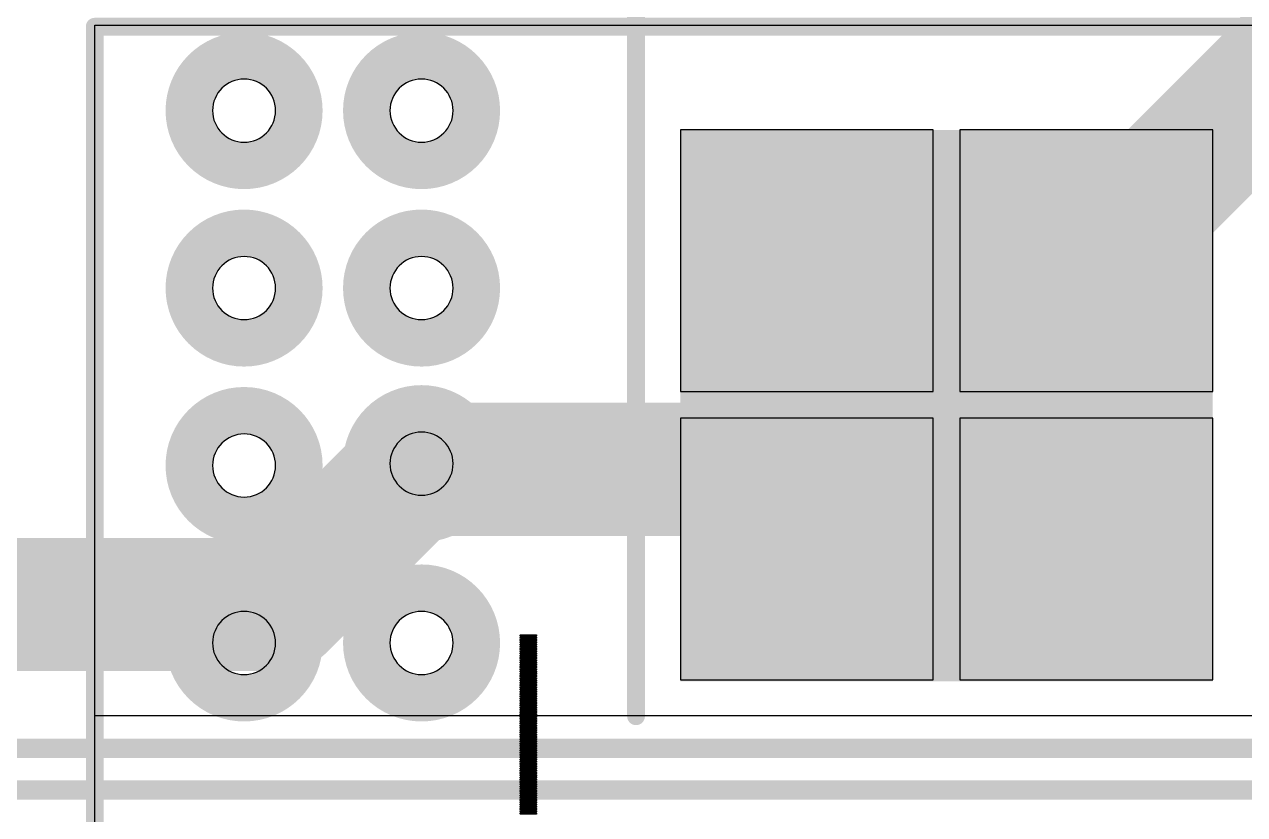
# Model space of a CAD drawing. Extents: x 0.11 to 5.41, y 1.37 to 6.94.
# Drawn here: x 3.446 to 3.987, y 6.302 to 6.652 of the extents above; entities that cross this region are included whole.
import ezdxf

# ---------------------------------------------------------------- set-up
doc = ezdxf.new("R2010")
doc.units = 0
doc.layers.get('0').update_dxf_attribs({"linetype": 'CONTINUOUS'})
for name, color, linetype in [('BOTTOMLAYER', 5, 'CONTINUOUS'), ('BOTTOMSOLDER', 6, 'CONTINUOUS'), ('DRILLDRAWING', 1, 'CONTINUOUS'), ('MECHANICAL1', 6, 'CONTINUOUS'), ('MULTILAYER', 9, 'CONTINUOUS'), ('TOPLAYER', 1, 'CONTINUOUS'), ('TOPOVERLAY', 2, 'CONTINUOUS'), ('TOPPASTE', 8, 'CONTINUOUS'), ('TOPSOLDER', 216, 'CONTINUOUS')]:
    doc.layers.add(name, color=color, linetype=linetype)

# ---------------------------------------------------------------- blocks, each defined once
blk = doc.blocks.new('TO_252_11')
at = {"layer": 'MECHANICAL1', "const_width": 0.00787}
for points in [[(0.37795, 0.57035), (0.37795, -0.16783)], [(0.37795, -0.16783), (-0.38189, -0.16783)]]:
    blk.add_lwpolyline(points, dxfattribs=at)
at = {"layer": 'MECHANICAL1', "const_width": 0.00394}
blk.add_lwpolyline([(0.37598, -0.16783, 1), (0.37992, -0.16783, 1)], format="xyb", close=True, dxfattribs=at)
blk.add_lwpolyline([(0.37598, -0.16783, 1), (0.37992, -0.16783, 1)], format="xyb", close=True, dxfattribs=at)
at = {"layer": 'TOPLAYER'}
for points, const_width in [([(-0.05413, 0.11287), (-0.05413, -0.11154)], 0.10827), ([(0.05413, 0.11287), (0.05413, -0.11154)], 0.10827), ([(-0.10827, 0.05677), (0.10827, 0.05677)], 0.1122), ([(-0.10827, -0.05543), (0.10827, -0.05543)], 0.1122)]:
    blk.add_lwpolyline(points, dxfattribs=dict(at, const_width=const_width))
at = {"layer": 'TOPLAYER', "const_width": 0.10827}
blk.add_lwpolyline([(-0.05413, 0.00067, 1), (0.05413, 0.00067, 1)], format="xyb", close=True, dxfattribs=at)
at = {"layer": 'TOPOVERLAY', "const_width": 0.00787}
blk.add_lwpolyline([(0.1378, 0.13817), (0.1378, -0.308)], dxfattribs=at)
at = {"layer": 'TOPOVERLAY', "const_width": 0.00394}
blk.add_lwpolyline([(0.13583, 0.13817, 1), (0.13976, 0.13817, 1)], format="xyb", close=True, dxfattribs=at)
at = {"layer": 'TOPPASTE'}
for points, const_width in [([(-0.05413, 0.11287), (-0.05413, -0.11154)], 0.10827), ([(0.05413, 0.11287), (0.05413, -0.11154)], 0.10827), ([(-0.10827, 0.05677), (0.10827, 0.05677)], 0.1122), ([(-0.10827, -0.05543), (0.10827, -0.05543)], 0.1122)]:
    blk.add_lwpolyline(points, dxfattribs=dict(at, const_width=const_width))
at = {"layer": 'TOPPASTE', "const_width": 0.10827}
blk.add_lwpolyline([(-0.05413, 0.00067, 1), (0.05413, 0.00067, 1)], format="xyb", close=True, dxfattribs=at)
at = {"layer": 'TOPSOLDER'}
for points, const_width in [([(-0.05906, 0.12272), (-0.05906, -0.12138)], 0.11811), ([(0.05906, 0.12272), (0.05906, -0.12138)], 0.11811), ([(-0.11811, 0.06169), (0.11811, 0.06169)], 0.12205), ([(-0.11811, -0.06035), (0.11811, -0.06035)], 0.12205)]:
    blk.add_lwpolyline(points, dxfattribs=dict(at, const_width=const_width))
at = {"layer": 'TOPSOLDER', "const_width": 0.11811}
blk.add_lwpolyline([(-0.05906, 0.00067, 1), (0.05906, 0.00067, 1)], format="xyb", close=True, dxfattribs=at)

msp = doc.modelspace()

# ---------------------------------------------------------------- linework, layer by layer
at = {"layer": 'BOTTOMLAYER'}
for p, q in [((3.47705, 5.9139), (3.47705, 6.65209)), ((3.47705, 6.65209), (4.23689, 6.65209))]:
    msp.add_line(p, q, dxfattribs=at)
at = {"layer": 'BOTTOMLAYER', "const_width": 0.011}
for points in [[(3.52381, 6.61417, 1), (3.56281, 6.61417, 1)], [(3.60255, 6.61417, 1), (3.64155, 6.61417, 1)], [(3.52381, 6.53543, 1), (3.56281, 6.53543, 1)], [(3.60255, 6.53543, 1), (3.64155, 6.53543, 1)], [(3.52381, 6.45669, 1), (3.56281, 6.45669, 1)], [(3.60255, 6.45752, 1), (3.64155, 6.45752, 1)], [(3.52381, 6.37795, 1), (3.56281, 6.37795, 1)], [(3.60255, 6.37795, 1), (3.64155, 6.37795, 1)]]:
    msp.add_lwpolyline(points, format="xyb", close=True, dxfattribs=at)
at = {"layer": 'BOTTOMSOLDER', "const_width": 0.02084}
for points in [[(3.51889, 6.61417, 1), (3.56773, 6.61417, 1)], [(3.59763, 6.61417, 1), (3.64647, 6.61417, 1)], [(3.51889, 6.53543, 1), (3.56773, 6.53543, 1)], [(3.59763, 6.53543, 1), (3.64647, 6.53543, 1)], [(3.51889, 6.45669, 1), (3.56773, 6.45669, 1)], [(3.59763, 6.45752, 1), (3.64647, 6.45752, 1)], [(3.51889, 6.37795, 1), (3.56773, 6.37795, 1)], [(3.59763, 6.37795, 1), (3.64647, 6.37795, 1)]]:
    msp.add_lwpolyline(points, format="xyb", close=True, dxfattribs=at)
at = {"layer": 'DRILLDRAWING'}
for points in [[(3.52931, 6.61417, 1), (3.55731, 6.61417, 1)], [(3.60805, 6.61417, 1), (3.63605, 6.61417, 1)], [(3.52931, 6.53543, 1), (3.55731, 6.53543, 1)], [(3.60805, 6.53543, 1), (3.63605, 6.53543, 1)], [(3.52931, 6.45669, 1), (3.55731, 6.45669, 1)], [(3.60805, 6.45752, 1), (3.63605, 6.45752, 1)], [(3.52931, 6.37795, 1), (3.55731, 6.37795, 1)], [(3.60805, 6.37795, 1), (3.63605, 6.37795, 1)]]:
    msp.add_lwpolyline(points, format="xyb", close=True, dxfattribs=at)
at = {"layer": 'MULTILAYER', "const_width": 0.011}
for points in [[(3.52381, 6.61417, 1), (3.56281, 6.61417, 1)], [(3.60255, 6.61417, 1), (3.64155, 6.61417, 1)], [(3.52381, 6.53543, 1), (3.56281, 6.53543, 1)], [(3.60255, 6.53543, 1), (3.64155, 6.53543, 1)], [(3.52381, 6.45669, 1), (3.56281, 6.45669, 1)], [(3.60255, 6.45752, 1), (3.64155, 6.45752, 1)], [(3.52381, 6.37795, 1), (3.56281, 6.37795, 1)], [(3.60255, 6.37795, 1), (3.64155, 6.37795, 1)]]:
    msp.add_lwpolyline(points, format="xyb", close=True, dxfattribs=at)
at = {"layer": 'TOPLAYER'}
for p, q in [((3.47705, 6.34567), (3.47705, 6.65209)), ((3.47705, 6.65209), (4.23689, 6.65209)), ((3.84909, 6.60563), (3.73689, 6.60563)), ((3.73689, 6.60563), (3.73689, 6.48949)), ((3.84909, 6.48949), (3.84909, 6.60563)), ((3.97311, 6.60563), (3.86091, 6.60563)), ((3.86091, 6.60563), (3.86091, 6.48949)), ((3.97311, 6.48949), (3.97311, 6.60563)), ((3.73689, 6.48949), (3.84909, 6.48949)), ((3.86091, 6.48949), (3.97311, 6.48949)), ((3.84909, 6.47768), (3.73689, 6.47768)), ((3.73689, 6.47768), (3.73689, 6.36154)), ((3.84909, 6.36154), (3.84909, 6.47768)), ((3.97311, 6.47768), (3.86091, 6.47768)), ((3.86091, 6.47768), (3.86091, 6.36154)), ((3.97311, 6.36154), (3.97311, 6.47768)), ((3.73689, 6.36154), (3.84909, 6.36154)), ((3.86091, 6.36154), (3.97311, 6.36154)), ((4.23689, 6.34567), (3.47705, 6.34567))]:
    msp.add_line(p, q, dxfattribs=at)
for points, const_width in [([(3.855, 6.48358), (4.10642, 6.735)], 0.05906), ([(3.82642, 6.455), (3.855, 6.48358)], 0.05906), ([(3.855, 6.47087), (3.855, 6.48358)], 0.05906), ([(3.84374, 6.45961), (3.855, 6.47087)], 0.05906), ([(3.55953, 6.395), (3.61953, 6.455)], 0.05906), ([(3.61953, 6.455), (3.82642, 6.455)], 0.05906), ([(3.09, 6.395), (3.55953, 6.395)], 0.05906), ([(3.16677, 6.33121), (4.79219, 6.33121)], 0.00866), ([(3.17443, 6.31271), (4.78453, 6.31271)], 0.00866)]:
    msp.add_lwpolyline(points, dxfattribs=dict(at, const_width=const_width))
for points, const_width in [([(3.52381, 6.61417, 1), (3.56281, 6.61417, 1)], 0.011), ([(3.60255, 6.61417, 1), (3.64155, 6.61417, 1)], 0.011), ([(3.52381, 6.53543, 1), (3.56281, 6.53543, 1)], 0.011), ([(3.60255, 6.53543, 1), (3.64155, 6.53543, 1)], 0.011), ([(3.84024, 6.48358, 1), (3.86976, 6.48358, 1)], 0.02953), ([(3.84024, 6.48358, 1), (3.86976, 6.48358, 1)], 0.02953), ([(3.84024, 6.48358, 1), (3.86976, 6.48358, 1)], 0.02953), ([(3.84024, 6.47087, 1), (3.86976, 6.47087, 1)], 0.02953), ([(3.84024, 6.47087, 1), (3.86976, 6.47087, 1)], 0.02953), ([(3.82898, 6.45961, 1), (3.8585, 6.45961, 1)], 0.02953), ([(3.52381, 6.45669, 1), (3.56281, 6.45669, 1)], 0.011), ([(3.60476, 6.455, 1), (3.63429, 6.455, 1)], 0.02953), ([(3.60476, 6.455, 1), (3.63429, 6.455, 1)], 0.02953), ([(3.60255, 6.45752, 1), (3.64155, 6.45752, 1)], 0.011), ([(3.81165, 6.455, 1), (3.84118, 6.455, 1)], 0.02953), ([(3.81165, 6.455, 1), (3.84118, 6.455, 1)], 0.02953), ([(3.54476, 6.395, 1), (3.57429, 6.395, 1)], 0.02953), ([(3.54476, 6.395, 1), (3.57429, 6.395, 1)], 0.02953), ([(3.52381, 6.37795, 1), (3.56281, 6.37795, 1)], 0.011), ([(3.60255, 6.37795, 1), (3.64155, 6.37795, 1)], 0.011)]:
    msp.add_lwpolyline(points, format="xyb", close=True, dxfattribs=dict(at, const_width=const_width))
msp.add_solid([(3.73689, 6.36154), (3.97311, 6.36154), (3.73689, 6.60563), (3.97311, 6.60563)], dxfattribs=at)
at = {"layer": 'TOPOVERLAY', "const_width": 0.001}
for points in [[(3.66594, 6.38127), (3.67294, 6.38127)], [(3.66594, 6.38027), (3.67294, 6.38027)], [(3.66594, 6.37927), (3.67294, 6.37927)], [(3.66594, 6.37827), (3.67294, 6.37827)], [(3.66594, 6.37727), (3.67294, 6.37727)], [(3.66594, 6.37627), (3.67294, 6.37627)], [(3.66594, 6.37527), (3.67294, 6.37527)], [(3.66594, 6.37427), (3.67294, 6.37427)], [(3.66594, 6.37327), (3.67294, 6.37327)], [(3.66594, 6.37227), (3.67294, 6.37227)], [(3.66594, 6.37127), (3.67294, 6.37127)], [(3.66594, 6.37027), (3.67294, 6.37027)], [(3.66594, 6.36927), (3.67294, 6.36927)], [(3.66594, 6.36827), (3.67294, 6.36827)], [(3.66594, 6.36727), (3.67294, 6.36727)], [(3.66594, 6.36627), (3.67294, 6.36627)], [(3.66594, 6.36527), (3.67294, 6.36527)], [(3.66594, 6.36427), (3.67294, 6.36427)], [(3.66594, 6.36327), (3.67294, 6.36327)], [(3.66594, 6.36227), (3.67294, 6.36227)], [(3.66594, 6.36127), (3.67294, 6.36127)], [(3.66594, 6.36027), (3.67294, 6.36027)], [(3.66594, 6.35927), (3.67294, 6.35927)], [(3.66594, 6.35827), (3.67294, 6.35827)], [(3.66594, 6.35727), (3.67294, 6.35727)], [(3.66594, 6.35627), (3.67294, 6.35627)], [(3.66594, 6.35527), (3.67294, 6.35527)], [(3.66594, 6.35427), (3.67294, 6.35427)], [(3.66594, 6.35327), (3.67294, 6.35327)], [(3.66594, 6.35227), (3.67294, 6.35227)], [(3.66594, 6.35127), (3.67294, 6.35127)], [(3.66594, 6.35027), (3.67294, 6.35027)], [(3.66594, 6.34927), (3.67294, 6.34927)], [(3.66594, 6.34827), (3.67294, 6.34827)], [(3.66594, 6.34727), (3.67294, 6.34727)], [(3.66594, 6.34627), (3.67294, 6.34627)], [(3.66594, 6.34527), (3.67294, 6.34527)], [(3.66594, 6.34427), (3.67294, 6.34427)], [(3.66594, 6.34327), (3.67294, 6.34327)], [(3.66594, 6.34227), (3.67294, 6.34227)], [(3.66594, 6.34127), (3.67294, 6.34127)], [(3.66594, 6.34027), (3.67294, 6.34027)], [(3.66594, 6.33927), (3.67294, 6.33927)], [(3.66594, 6.33827), (3.67294, 6.33827)], [(3.66594, 6.33727), (3.67294, 6.33727)], [(3.66594, 6.33627), (3.67294, 6.33627)], [(3.66594, 6.33527), (3.67294, 6.33527)], [(3.66594, 6.33427), (3.67294, 6.33427)], [(3.66594, 6.33327), (3.67294, 6.33327)], [(3.66594, 6.33227), (3.67294, 6.33227)], [(3.66594, 6.33127), (3.67294, 6.33127)], [(3.66594, 6.33027), (3.67294, 6.33027)], [(3.66594, 6.32927), (3.67294, 6.32927)], [(3.66594, 6.32827), (3.67294, 6.32827)], [(3.66594, 6.32727), (3.67294, 6.32727)], [(3.66594, 6.32627), (3.67294, 6.32627)], [(3.66594, 6.32527), (3.67294, 6.32527)], [(3.66594, 6.32427), (3.67294, 6.32427)], [(3.66594, 6.32327), (3.67294, 6.32327)], [(3.66594, 6.32227), (3.67294, 6.32227)], [(3.66594, 6.32127), (3.67294, 6.32127)], [(3.66594, 6.32027), (3.67294, 6.32027)], [(3.66594, 6.31927), (3.67294, 6.31927)], [(3.66594, 6.31827), (3.67294, 6.31827)], [(3.66594, 6.31727), (3.67294, 6.31727)], [(3.66594, 6.31627), (3.67294, 6.31627)], [(3.66594, 6.31527), (3.67294, 6.31527)], [(3.66594, 6.31427), (3.67294, 6.31427)], [(3.66594, 6.31327), (3.67294, 6.31327)], [(3.66594, 6.31227), (3.67294, 6.31227)], [(3.66594, 6.31127), (3.67294, 6.31127)], [(3.66594, 6.31027), (3.67294, 6.31027)], [(3.66594, 6.30927), (3.67294, 6.30927)], [(3.66594, 6.30827), (3.67294, 6.30827)], [(3.66594, 6.30727), (3.67294, 6.30727)], [(3.66594, 6.30627), (3.67294, 6.30627)], [(3.66594, 6.30527), (3.67294, 6.30527)], [(3.66594, 6.30427), (3.67294, 6.30427)], [(3.66594, 6.30327), (3.67294, 6.30327)], [(3.66594, 6.30227), (3.67294, 6.30227)]]:
    msp.add_lwpolyline(points, dxfattribs=at)
at = {"layer": 'TOPOVERLAY', "const_width": 0.0005}
for points in [[(3.66569, 6.38127, 1), (3.66619, 6.38127, 1)], [(3.66569, 6.38027, 1), (3.66619, 6.38027, 1)], [(3.66569, 6.37927, 1), (3.66619, 6.37927, 1)], [(3.66569, 6.37827, 1), (3.66619, 6.37827, 1)], [(3.66569, 6.37727, 1), (3.66619, 6.37727, 1)], [(3.67269, 6.38127, 1), (3.67319, 6.38127, 1)], [(3.67269, 6.38027, 1), (3.67319, 6.38027, 1)], [(3.67269, 6.37927, 1), (3.67319, 6.37927, 1)], [(3.67269, 6.37827, 1), (3.67319, 6.37827, 1)], [(3.67269, 6.37727, 1), (3.67319, 6.37727, 1)], [(3.66569, 6.37627, 1), (3.66619, 6.37627, 1)], [(3.66569, 6.37527, 1), (3.66619, 6.37527, 1)], [(3.66569, 6.37427, 1), (3.66619, 6.37427, 1)], [(3.66569, 6.37327, 1), (3.66619, 6.37327, 1)], [(3.66569, 6.37227, 1), (3.66619, 6.37227, 1)], [(3.67269, 6.37627, 1), (3.67319, 6.37627, 1)], [(3.67269, 6.37527, 1), (3.67319, 6.37527, 1)], [(3.67269, 6.37427, 1), (3.67319, 6.37427, 1)], [(3.67269, 6.37327, 1), (3.67319, 6.37327, 1)], [(3.67269, 6.37227, 1), (3.67319, 6.37227, 1)], [(3.66569, 6.37127, 1), (3.66619, 6.37127, 1)], [(3.66569, 6.37027, 1), (3.66619, 6.37027, 1)], [(3.66569, 6.36927, 1), (3.66619, 6.36927, 1)], [(3.66569, 6.36827, 1), (3.66619, 6.36827, 1)], [(3.66569, 6.36727, 1), (3.66619, 6.36727, 1)], [(3.66569, 6.36627, 1), (3.66619, 6.36627, 1)], [(3.67269, 6.37127, 1), (3.67319, 6.37127, 1)], [(3.67269, 6.37027, 1), (3.67319, 6.37027, 1)], [(3.67269, 6.36927, 1), (3.67319, 6.36927, 1)], [(3.67269, 6.36827, 1), (3.67319, 6.36827, 1)], [(3.67269, 6.36727, 1), (3.67319, 6.36727, 1)], [(3.67269, 6.36627, 1), (3.67319, 6.36627, 1)], [(3.66569, 6.36527, 1), (3.66619, 6.36527, 1)], [(3.66569, 6.36427, 1), (3.66619, 6.36427, 1)], [(3.66569, 6.36327, 1), (3.66619, 6.36327, 1)], [(3.66569, 6.36227, 1), (3.66619, 6.36227, 1)], [(3.66569, 6.36127, 1), (3.66619, 6.36127, 1)], [(3.67269, 6.36527, 1), (3.67319, 6.36527, 1)], [(3.67269, 6.36427, 1), (3.67319, 6.36427, 1)], [(3.67269, 6.36327, 1), (3.67319, 6.36327, 1)], [(3.67269, 6.36227, 1), (3.67319, 6.36227, 1)], [(3.67269, 6.36127, 1), (3.67319, 6.36127, 1)], [(3.66569, 6.36027, 1), (3.66619, 6.36027, 1)], [(3.66569, 6.35927, 1), (3.66619, 6.35927, 1)], [(3.66569, 6.35827, 1), (3.66619, 6.35827, 1)], [(3.66569, 6.35727, 1), (3.66619, 6.35727, 1)], [(3.66569, 6.35627, 1), (3.66619, 6.35627, 1)], [(3.66569, 6.35527, 1), (3.66619, 6.35527, 1)], [(3.67269, 6.36027, 1), (3.67319, 6.36027, 1)], [(3.67269, 6.35927, 1), (3.67319, 6.35927, 1)], [(3.67269, 6.35827, 1), (3.67319, 6.35827, 1)], [(3.67269, 6.35727, 1), (3.67319, 6.35727, 1)], [(3.67269, 6.35627, 1), (3.67319, 6.35627, 1)], [(3.67269, 6.35527, 1), (3.67319, 6.35527, 1)], [(3.66569, 6.35427, 1), (3.66619, 6.35427, 1)], [(3.66569, 6.35327, 1), (3.66619, 6.35327, 1)], [(3.66569, 6.35227, 1), (3.66619, 6.35227, 1)], [(3.66569, 6.35127, 1), (3.66619, 6.35127, 1)], [(3.66569, 6.35027, 1), (3.66619, 6.35027, 1)], [(3.67269, 6.35427, 1), (3.67319, 6.35427, 1)], [(3.67269, 6.35327, 1), (3.67319, 6.35327, 1)], [(3.67269, 6.35227, 1), (3.67319, 6.35227, 1)], [(3.67269, 6.35127, 1), (3.67319, 6.35127, 1)], [(3.67269, 6.35027, 1), (3.67319, 6.35027, 1)], [(3.66569, 6.34927, 1), (3.66619, 6.34927, 1)], [(3.66569, 6.34827, 1), (3.66619, 6.34827, 1)], [(3.66569, 6.34727, 1), (3.66619, 6.34727, 1)], [(3.66569, 6.34627, 1), (3.66619, 6.34627, 1)], [(3.66569, 6.34527, 1), (3.66619, 6.34527, 1)], [(3.67269, 6.34927, 1), (3.67319, 6.34927, 1)], [(3.67269, 6.34827, 1), (3.67319, 6.34827, 1)], [(3.67269, 6.34727, 1), (3.67319, 6.34727, 1)], [(3.67269, 6.34627, 1), (3.67319, 6.34627, 1)], [(3.67269, 6.34527, 1), (3.67319, 6.34527, 1)], [(3.66569, 6.34427, 1), (3.66619, 6.34427, 1)], [(3.66569, 6.34327, 1), (3.66619, 6.34327, 1)], [(3.66569, 6.34227, 1), (3.66619, 6.34227, 1)], [(3.66569, 6.34127, 1), (3.66619, 6.34127, 1)], [(3.66569, 6.34027, 1), (3.66619, 6.34027, 1)], [(3.66569, 6.33927, 1), (3.66619, 6.33927, 1)], [(3.67269, 6.34427, 1), (3.67319, 6.34427, 1)], [(3.67269, 6.34327, 1), (3.67319, 6.34327, 1)], [(3.67269, 6.34227, 1), (3.67319, 6.34227, 1)], [(3.67269, 6.34127, 1), (3.67319, 6.34127, 1)], [(3.67269, 6.34027, 1), (3.67319, 6.34027, 1)], [(3.67269, 6.33927, 1), (3.67319, 6.33927, 1)], [(3.66569, 6.33827, 1), (3.66619, 6.33827, 1)], [(3.66569, 6.33727, 1), (3.66619, 6.33727, 1)], [(3.66569, 6.33627, 1), (3.66619, 6.33627, 1)], [(3.66569, 6.33527, 1), (3.66619, 6.33527, 1)], [(3.66569, 6.33427, 1), (3.66619, 6.33427, 1)], [(3.67269, 6.33827, 1), (3.67319, 6.33827, 1)], [(3.67269, 6.33727, 1), (3.67319, 6.33727, 1)], [(3.67269, 6.33627, 1), (3.67319, 6.33627, 1)], [(3.67269, 6.33527, 1), (3.67319, 6.33527, 1)], [(3.67269, 6.33427, 1), (3.67319, 6.33427, 1)], [(3.66569, 6.33327, 1), (3.66619, 6.33327, 1)], [(3.66569, 6.33227, 1), (3.66619, 6.33227, 1)], [(3.66569, 6.33127, 1), (3.66619, 6.33127, 1)], [(3.66569, 6.33027, 1), (3.66619, 6.33027, 1)], [(3.66569, 6.32927, 1), (3.66619, 6.32927, 1)], [(3.66569, 6.32827, 1), (3.66619, 6.32827, 1)], [(3.67269, 6.33327, 1), (3.67319, 6.33327, 1)], [(3.67269, 6.33227, 1), (3.67319, 6.33227, 1)], [(3.67269, 6.33127, 1), (3.67319, 6.33127, 1)], [(3.67269, 6.33027, 1), (3.67319, 6.33027, 1)], [(3.67269, 6.32927, 1), (3.67319, 6.32927, 1)], [(3.67269, 6.32827, 1), (3.67319, 6.32827, 1)], [(3.66569, 6.32727, 1), (3.66619, 6.32727, 1)], [(3.66569, 6.32627, 1), (3.66619, 6.32627, 1)], [(3.66569, 6.32527, 1), (3.66619, 6.32527, 1)], [(3.66569, 6.32427, 1), (3.66619, 6.32427, 1)], [(3.66569, 6.32327, 1), (3.66619, 6.32327, 1)], [(3.67269, 6.32727, 1), (3.67319, 6.32727, 1)], [(3.67269, 6.32627, 1), (3.67319, 6.32627, 1)], [(3.67269, 6.32527, 1), (3.67319, 6.32527, 1)], [(3.67269, 6.32427, 1), (3.67319, 6.32427, 1)], [(3.67269, 6.32327, 1), (3.67319, 6.32327, 1)], [(3.66569, 6.32227, 1), (3.66619, 6.32227, 1)], [(3.66569, 6.32127, 1), (3.66619, 6.32127, 1)], [(3.66569, 6.32027, 1), (3.66619, 6.32027, 1)], [(3.66569, 6.31927, 1), (3.66619, 6.31927, 1)], [(3.66569, 6.31827, 1), (3.66619, 6.31827, 1)], [(3.66569, 6.31727, 1), (3.66619, 6.31727, 1)], [(3.67269, 6.32227, 1), (3.67319, 6.32227, 1)], [(3.67269, 6.32127, 1), (3.67319, 6.32127, 1)], [(3.67269, 6.32027, 1), (3.67319, 6.32027, 1)], [(3.67269, 6.31927, 1), (3.67319, 6.31927, 1)], [(3.67269, 6.31827, 1), (3.67319, 6.31827, 1)], [(3.67269, 6.31727, 1), (3.67319, 6.31727, 1)], [(3.66569, 6.31627, 1), (3.66619, 6.31627, 1)], [(3.66569, 6.31527, 1), (3.66619, 6.31527, 1)], [(3.66569, 6.31427, 1), (3.66619, 6.31427, 1)], [(3.66569, 6.31327, 1), (3.66619, 6.31327, 1)], [(3.66569, 6.31227, 1), (3.66619, 6.31227, 1)], [(3.67269, 6.31627, 1), (3.67319, 6.31627, 1)], [(3.67269, 6.31527, 1), (3.67319, 6.31527, 1)], [(3.67269, 6.31427, 1), (3.67319, 6.31427, 1)], [(3.67269, 6.31327, 1), (3.67319, 6.31327, 1)], [(3.67269, 6.31227, 1), (3.67319, 6.31227, 1)], [(3.66569, 6.31127, 1), (3.66619, 6.31127, 1)], [(3.66569, 6.31027, 1), (3.66619, 6.31027, 1)], [(3.66569, 6.30927, 1), (3.66619, 6.30927, 1)], [(3.66569, 6.30827, 1), (3.66619, 6.30827, 1)], [(3.66569, 6.30727, 1), (3.66619, 6.30727, 1)], [(3.67269, 6.31127, 1), (3.67319, 6.31127, 1)], [(3.67269, 6.31027, 1), (3.67319, 6.31027, 1)], [(3.67269, 6.30927, 1), (3.67319, 6.30927, 1)], [(3.67269, 6.30827, 1), (3.67319, 6.30827, 1)], [(3.67269, 6.30727, 1), (3.67319, 6.30727, 1)], [(3.66569, 6.30627, 1), (3.66619, 6.30627, 1)], [(3.66569, 6.30527, 1), (3.66619, 6.30527, 1)], [(3.66569, 6.30427, 1), (3.66619, 6.30427, 1)], [(3.66569, 6.30327, 1), (3.66619, 6.30327, 1)], [(3.66569, 6.30227, 1), (3.66619, 6.30227, 1)], [(3.67269, 6.30627, 1), (3.67319, 6.30627, 1)], [(3.67269, 6.30527, 1), (3.67319, 6.30527, 1)], [(3.67269, 6.30427, 1), (3.67319, 6.30427, 1)], [(3.67269, 6.30327, 1), (3.67319, 6.30327, 1)], [(3.67269, 6.30227, 1), (3.67319, 6.30227, 1)]]:
    msp.add_lwpolyline(points, format="xyb", close=True, dxfattribs=at)
at = {"layer": 'TOPSOLDER', "const_width": 0.02084}
for points in [[(3.51889, 6.61417, 1), (3.56773, 6.61417, 1)], [(3.59763, 6.61417, 1), (3.64647, 6.61417, 1)], [(3.51889, 6.53543, 1), (3.56773, 6.53543, 1)], [(3.59763, 6.53543, 1), (3.64647, 6.53543, 1)], [(3.51889, 6.45669, 1), (3.56773, 6.45669, 1)], [(3.59763, 6.45752, 1), (3.64647, 6.45752, 1)], [(3.51889, 6.37795, 1), (3.56773, 6.37795, 1)], [(3.59763, 6.37795, 1), (3.64647, 6.37795, 1)]]:
    msp.add_lwpolyline(points, format="xyb", close=True, dxfattribs=at)

# ---------------------------------------------------------------- block references
at = {"rotation": 180}
msp.add_blockref('TO_252_11', (3.855, 6.48358), dxfattribs=at)

doc.saveas('drawing.dxf')
